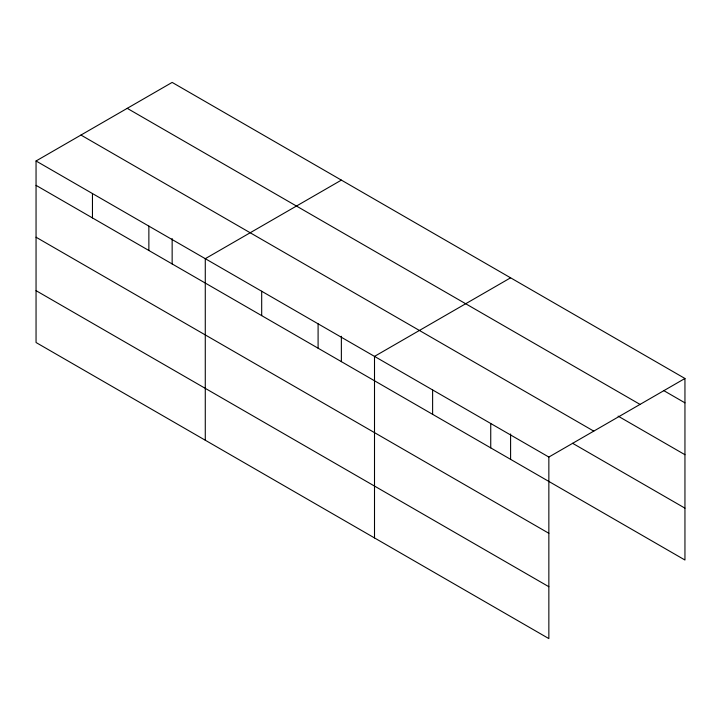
<?xml version="1.0" encoding="UTF-8"?>
<svg xmlns="http://www.w3.org/2000/svg" width="721" height="721" viewBox="0 0 721 721"><rect width="100%" height="100%" fill="white"/><g stroke="black" fill="none" stroke-linecap="round" stroke-linejoin="round"><path stroke-width="1.08" d="M36.05 185.351L684.95 560.019L684.95 378.48L172.148 82.41L36.05 160.981L36.05 342.52L548.852 638.59L548.852 457.051L36.05 160.981M341.366 180.115L205.278 258.686L205.278 440.225M510.594 277.81L374.505 356.39L374.505 537.929M548.852 457.051L684.95 378.48M663.644 390.539L684.95 402.841M127.229 108.339L640.041 404.409M618.113 416.125L684.95 454.708M80.959 135.052L593.771 431.122M572.591 443.28L684.95 508.152M36.05 237.218L548.852 533.288M36.05 290.653L548.852 586.723M510.594 433.97L510.594 459.358M490.74 423.497L490.74 447.867M432.618 389.944L432.618 414.305M341.366 336.274L341.366 361.654M318.096 323.819L318.096 348.189M261.687 291.248L261.687 315.618M172.148 238.57L172.148 263.949M148.868 226.115L148.868 250.484M92.459 193.552L92.459 217.922"/></g></svg>
